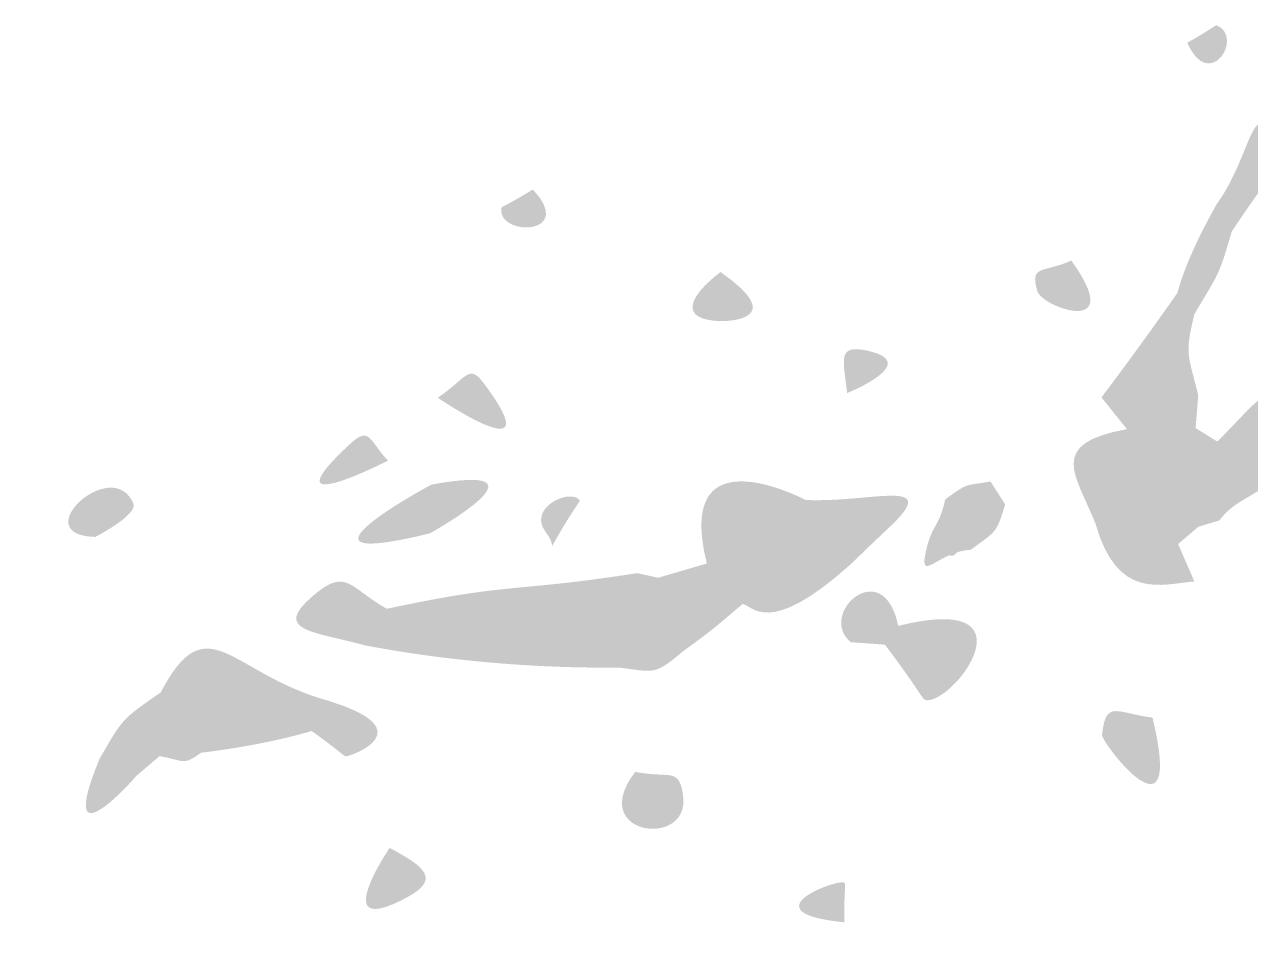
# Model space of a CAD drawing. Header units: millimetres. Extents: x 1061 to 1250, y 28 to 134.
# Drawn here: x 1061.05 to 1070.76, y 59.8 to 67.04 of the extents above; entities that cross this region are included whole.
import ezdxf

# ---------------------------------------------------------------- set-up
doc = ezdxf.new("R2010")
doc.units = ezdxf.units.MM

msp = doc.modelspace()

# ---------------------------------------------------------------- hatches: boundary and pattern name
at = {"true_color": 0x080808, "transparency": 33554687}
h = msp.add_hatch(color=18, dxfattribs=at)
edge = h.paths.add_edge_path(flags=0)
edge.add_spline(control_points=[(1070.2623, 66.8933), (1070.5016, 67.0292), (1070.4815, 67.0381), (1070.5016, 67.0292), (1070.7114, 66.9359), (1070.4378, 66.4969), (1070.2623, 66.8933)], knot_values=[0, 0, 0, 0, 1, 1, 1, 2, 2, 2, 2], degree=3, periodic=1)
h = msp.add_hatch(color=18, dxfattribs=at)
edge = h.paths.add_edge_path(flags=0)
edge.add_spline(control_points=[(1070.4927, 65.612), (1070.7884, 66.0191), (1070.7694, 66.534), (1070.9944, 66.0854), (1071.0568, 65.961), (1070.9912, 65.9668), (1070.6151, 65.4), (1070.6151, 65.4), (1070.4927, 65.612), (1070.4927, 65.612)], knot_values=[0, 0, 0, 0, 1, 1, 1, 2, 2, 2, 3, 3, 3, 3], degree=3, periodic=1)
h = msp.add_hatch(color=18, dxfattribs=at)
edge = h.paths.add_edge_path(flags=0)
edge.add_spline(control_points=[(1065.0802, 65.7323), (1065.4221, 65.3724), (1064.8136, 65.3554), (1064.8287, 65.5787), (1064.8303, 65.6024), (1064.8287, 65.5787), (1065.0802, 65.7323)], knot_values=[0, 0, 0, 0, 1, 1, 1, 2, 2, 2, 2], degree=3, periodic=1)
h = msp.add_hatch(color=18, dxfattribs=at)
edge = h.paths.add_edge_path(flags=0)
edge.add_spline(control_points=[(1070.4927, 65.612), (1070.4927, 65.612), (1070.6151, 65.4), (1070.6151, 65.4), (1070.5082, 65.0294), (1070.5025, 65.0592), (1070.3193, 64.7459), (1070.3193, 64.7459), (1070.1861, 64.9161), (1070.1861, 64.9161), (1070.2012, 64.9751), (1070.255, 65.1861), (1070.4927, 65.612)], knot_values=[0, 0, 0, 0, 1, 1, 1, 2, 2, 2, 3, 3, 3, 4, 4, 4, 4], degree=3, periodic=1)
h = msp.add_hatch(color=18, dxfattribs=at)
edge = h.paths.add_edge_path(flags=0)
edge.add_spline(control_points=[(1069.3441, 65.1705), (1069.7884, 64.557), (1069.1152, 64.8006), (1069.0766, 64.9259), (1069.0101, 65.142), (1069.1268, 65.07), (1069.3441, 65.1705)], knot_values=[0, 0, 0, 0, 1, 1, 1, 2, 2, 2, 2], degree=3, periodic=1)
h = msp.add_hatch(color=18, dxfattribs=at)
edge = h.paths.add_edge_path(flags=0)
edge.add_spline(control_points=[(1066.566, 65.0798), (1067.1288, 64.6888), (1066.5919, 64.6895), (1066.5612, 64.6908), (1066.2438, 64.7034), (1066.3009, 64.8746), (1066.566, 65.0798)], knot_values=[0, 0, 0, 0, 1, 1, 1, 2, 2, 2, 2], degree=3, periodic=1)
h = msp.add_hatch(color=18, dxfattribs=at)
edge = h.paths.add_edge_path(flags=0)
edge.add_spline(control_points=[(1070.1861, 64.9161), (1070.1861, 64.9161), (1070.3193, 64.7459), (1070.3193, 64.7459), (1070.2406, 64.4198), (1070.2684, 64.4403), (1070.3495, 64.1033), (1070.3495, 64.1033), (1070.3289, 63.8446), (1070.3289, 63.8446), (1070.3289, 63.8446), (1069.7847, 63.8362), (1069.7847, 63.8362), (1069.7847, 63.8362), (1069.5832, 64.0875), (1069.5832, 64.0875), (1069.8451, 64.4313), (1070.1389, 64.849), (1070.1861, 64.9161)], knot_values=[0, 0, 0, 0, 1, 1, 1, 2, 2, 2, 3, 3, 3, 4, 4, 4, 5, 5, 5, 6, 6, 6, 6], degree=3, periodic=1)
h = msp.add_hatch(color=18, dxfattribs=at)
edge = h.paths.add_edge_path(flags=0)
edge.add_spline(control_points=[(1067.5685, 64.1215), (1067.5413, 64.3866), (1067.4828, 64.512), (1067.7369, 64.4554), (1068.154, 64.3625), (1067.5959, 64.1328), (1067.5685, 64.1215)], knot_values=[0, 0, 0, 0, 1, 1, 1, 2, 2, 2, 2], degree=3, periodic=1)
h = msp.add_hatch(color=18, dxfattribs=at)
edge = h.paths.add_edge_path(flags=0)
edge.add_spline(control_points=[(1064.3268, 64.0844), (1064.5567, 64.2397), (1064.5722, 64.3583), (1064.69, 64.2011), (1065.2358, 63.4727), (1064.3521, 64.0674), (1064.3268, 64.0844)], knot_values=[0, 0, 0, 0, 1, 1, 1, 2, 2, 2, 2], degree=3, periodic=1)
h = msp.add_hatch(color=18, dxfattribs=at)
edge = h.paths.add_edge_path(flags=0)
edge.add_spline(control_points=[(1070.9442, 64.151), (1071.4997, 63.858), (1071.4586, 63.8076), (1071.5076, 63.786), (1071.2555, 63.6224), (1071.2798, 63.6377), (1071.016, 63.4623), (1070.6445, 63.2322), (1070.6383, 63.2561), (1070.5141, 63.113), (1070.5141, 63.113), (1070.3495, 63.0628), (1070.3495, 63.0628), (1070.3495, 63.0628), (1070.1906, 62.9266), (1070.1906, 62.9266), (1070.149, 62.9519), (1069.8769, 63.1177), (1069.6821, 63.2611), (1069.7804, 63.2857), (1069.7781, 63.4728), (1069.8763, 63.4974), (1070.0731, 63.5465), (1070.4978, 62.9333), (1070.5009, 63.7378), (1070.7754, 64.0148), (1070.7449, 64.0113), (1070.9442, 64.151)], knot_values=[0, 0, 0, 0, 1, 1, 1, 2, 2, 2, 3, 3, 3, 4, 4, 4, 5, 5, 5, 6, 6, 6, 7, 7, 7, 8, 8, 8, 9, 9, 9, 9], degree=3, periodic=1)
h = msp.add_hatch(color=18, dxfattribs=at)
edge = h.paths.add_edge_path(flags=0)
edge.add_spline(control_points=[(1063.9329, 63.587), (1063.9095, 63.5751), (1062.9567, 63.0933), (1063.6338, 63.7203), (1063.7897, 63.8646), (1063.7835, 63.7437), (1063.9329, 63.587)], knot_values=[0, 0, 0, 0, 1, 1, 1, 2, 2, 2, 2], degree=3, periodic=1)
h = msp.add_hatch(color=18, dxfattribs=at)
edge = h.paths.add_edge_path(flags=0)
edge.add_spline(control_points=[(1067.2412, 63.2754), (1067.3855, 62.9812), (1067.4517, 63.0449), (1067.5939, 62.7638), (1066.9345, 62.1723), (1066.8182, 62.4486), (1066.7409, 62.4518), (1066.7409, 62.4518), (1066.4579, 62.7728), (1066.4579, 62.7728), (1066.1994, 63.8018), (1067.1748, 63.309), (1067.2412, 63.2754)], knot_values=[0, 0, 0, 0, 1, 1, 1, 2, 2, 2, 3, 3, 3, 4, 4, 4, 4], degree=3, periodic=1)
h = msp.add_hatch(color=18, dxfattribs=at)
edge = h.paths.add_edge_path(flags=0)
edge.add_spline(control_points=[(1070.3289, 63.8446), (1070.3289, 63.8446), (1070.5009, 63.7378), (1070.5009, 63.7378), (1070.4978, 62.9333), (1070.0731, 63.5465), (1069.8763, 63.4974), (1069.7781, 63.4728), (1069.7804, 63.2857), (1069.6821, 63.2611), (1069.6821, 63.2611), (1069.536, 63.0887), (1069.536, 63.0887), (1069.3772, 63.482), (1069.1509, 63.7207), (1069.7847, 63.8362), (1069.7847, 63.8362), (1070.3289, 63.8446), (1070.3289, 63.8446)], knot_values=[0, 0, 0, 0, 1, 1, 1, 2, 2, 2, 3, 3, 3, 4, 4, 4, 5, 5, 5, 6, 6, 6, 6], degree=3, periodic=1)
h = msp.add_hatch(color=18, dxfattribs=at)
edge = h.paths.add_edge_path(flags=0)
edge.add_spline(control_points=[(1061.6152, 62.9832), (1061.0542, 62.9956), (1061.7528, 63.637), (1061.9161, 63.2475), (1061.9522, 63.1613), (1061.6435, 62.9981), (1061.6152, 62.9832)], knot_values=[0, 0, 0, 0, 1, 1, 1, 2, 2, 2, 2], degree=3, periodic=1)
h = msp.add_hatch(color=18, dxfattribs=at)
edge = h.paths.add_edge_path(flags=0)
edge.add_spline(control_points=[(1064.2798, 63.3979), (1065.2818, 63.5802), (1064.2911, 63.0263), (1064.2644, 63.0113), (1064.2644, 63.0113), (1064.2798, 63.3979), (1064.2798, 63.3979)], knot_values=[0, 0, 0, 0, 1, 1, 1, 2, 2, 2, 2], degree=3, periodic=1)
h = msp.add_hatch(color=18, dxfattribs=at)
edge = h.paths.add_edge_path(flags=0)
edge.add_spline(control_points=[(1067.2412, 63.2754), (1067.7595, 63.2525), (1068.33, 63.4604), (1067.9018, 63.0581), (1067.7428, 62.9087), (1067.7596, 62.9222), (1067.5939, 62.7638), (1067.4517, 63.0449), (1067.3855, 62.9812), (1067.2412, 63.2754)], knot_values=[0, 0, 0, 0, 1, 1, 1, 2, 2, 2, 3, 3, 3, 3], degree=3, periodic=1)
h = msp.add_hatch(color=18, dxfattribs=at)
edge = h.paths.add_edge_path(flags=0)
edge.add_spline(control_points=[(1068.7044, 63.4213), (1068.7044, 63.4213), (1068.8207, 63.241), (1068.8207, 63.241), (1068.7523, 63.0132), (1068.7508, 63.03), (1068.5473, 62.881), (1068.4669, 62.9939), (1068.4328, 62.7605), (1068.3635, 62.8576), (1068.344, 62.885), (1068.3635, 62.8576), (1068.3456, 63.2793), (1068.5257, 63.4133), (1068.5014, 63.3879), (1068.7044, 63.4213)], knot_values=[0, 0, 0, 0, 1, 1, 1, 2, 2, 2, 3, 3, 3, 4, 4, 4, 5, 5, 5, 5], degree=3, periodic=1)
h = msp.add_hatch(color=18, dxfattribs=at)
edge = h.paths.add_edge_path(flags=0)
edge.add_spline(control_points=[(1064.2798, 63.3979), (1064.2798, 63.3979), (1064.2644, 63.0113), (1064.2644, 63.0113), (1062.9928, 62.6999), (1064.2512, 63.3869), (1064.2798, 63.3979)], knot_values=[0, 0, 0, 0, 1, 1, 1, 2, 2, 2, 2], degree=3, periodic=1)
h = msp.add_hatch(color=18, dxfattribs=at)
edge = h.paths.add_edge_path(flags=0)
edge.add_spline(control_points=[(1065.2326, 62.911), (1065.2316, 62.9842), (1065.1458, 63.0387), (1065.1448, 63.112), (1065.1426, 63.2612), (1065.377, 63.3439), (1065.4421, 63.2831), (1065.4669, 63.2599), (1065.4421, 63.2831), (1065.2326, 62.911)], knot_values=[0, 0, 0, 0, 1, 1, 1, 2, 2, 2, 3, 3, 3, 3], degree=3, periodic=1)
h = msp.add_hatch(color=18, dxfattribs=at)
edge = h.paths.add_edge_path(flags=0)
edge.add_spline(control_points=[(1068.381, 62.8392), (1068.3994, 62.8473), (1068.4189, 62.8548), (1068.4393, 62.8612), (1068.421, 62.8403), (1068.4026, 62.8242), (1068.381, 62.8392)], knot_values=[0, 0, 0, 0, 1, 1, 1, 2, 2, 2, 2], degree=3, periodic=1)
edge = h.paths.add_edge_path(flags=0)
edge.add_spline(control_points=[(1068.381, 62.8392), (1068.2305, 62.7733), (1068.1495, 62.6721), (1068.1919, 62.8648), (1068.2416, 63.0907), (1068.2944, 63.0468), (1068.3456, 63.2793), (1068.3635, 62.8576), (1068.344, 62.885), (1068.3635, 62.8576), (1068.3696, 62.8491), (1068.3754, 62.8431), (1068.381, 62.8392)], knot_values=[0, 0, 0, 0, 1, 1, 1, 2, 2, 2, 3, 3, 3, 4, 4, 4, 4], degree=3, periodic=1)
edge = h.paths.add_edge_path(flags=0)
edge.add_spline(control_points=[(1068.4393, 62.8612), (1068.4703, 62.8966), (1068.5012, 62.9457), (1068.5473, 62.881), (1068.5091, 62.8793), (1068.4729, 62.8718), (1068.4393, 62.8612)], knot_values=[0, 0, 0, 0, 1, 1, 1, 2, 2, 2, 2], degree=3, periodic=1)
h = msp.add_hatch(color=18, dxfattribs=at)
edge = h.paths.add_edge_path(flags=0)
edge.add_spline(control_points=[(1069.6821, 63.2611), (1069.8769, 63.1177), (1070.149, 62.9519), (1070.1906, 62.9266), (1070.1906, 62.9266), (1070.3185, 62.631), (1070.3185, 62.631), (1070.062, 62.6084), (1069.7079, 62.4765), (1069.536, 63.0887), (1069.536, 63.0887), (1069.6821, 63.2611), (1069.6821, 63.2611)], knot_values=[0, 0, 0, 0, 1, 1, 1, 2, 2, 2, 3, 3, 3, 4, 4, 4, 4], degree=3, periodic=1)
h = msp.add_hatch(color=18, dxfattribs=at)
edge = h.paths.add_edge_path(flags=0)
edge.add_spline(control_points=[(1066.4579, 62.7728), (1066.4579, 62.7728), (1066.7409, 62.4518), (1066.7409, 62.4518), (1066.5016, 62.2511), (1066.5232, 62.2627), (1066.265, 62.0744), (1066.2298, 62.1249), (1065.8396, 62.8449), (1065.7569, 61.9496), (1065.5957, 61.9476), (1064.7301, 61.9367), (1063.7493, 62.1254), (1063.7493, 62.1254), (1063.9239, 62.4145), (1063.9239, 62.4145), (1064.9117, 62.6262), (1064.8997, 62.5404), (1065.9076, 62.6965), (1065.9076, 62.6965), (1066.0721, 62.66), (1066.0721, 62.66), (1066.0721, 62.66), (1066.4579, 62.7728), (1066.4579, 62.7728)], knot_values=[0, 0, 0, 0, 1, 1, 1, 2, 2, 2, 3, 3, 3, 4, 4, 4, 5, 5, 5, 6, 6, 6, 7, 7, 7, 8, 8, 8, 8], degree=3, periodic=1)
h = msp.add_hatch(color=18, dxfattribs=at)
edge = h.paths.add_edge_path(flags=0)
edge.add_spline(control_points=[(1066.265, 62.0744), (1066.0351, 61.8795), (1066.0397, 61.9173), (1065.7569, 61.9496), (1065.8396, 62.8449), (1066.2298, 62.1249), (1066.265, 62.0744)], knot_values=[0, 0, 0, 0, 1, 1, 1, 2, 2, 2, 2], degree=3, periodic=1)
h = msp.add_hatch(color=18, dxfattribs=at)
edge = h.paths.add_edge_path(flags=0)
edge.add_spline(control_points=[(1067.9734, 62.2791), (1067.9734, 62.2791), (1067.8681, 62.1304), (1067.8681, 62.1304), (1067.8681, 62.1304), (1067.597, 62.1502), (1067.597, 62.1502), (1067.3289, 62.3764), (1067.8578, 62.8514), (1067.9734, 62.2791)], knot_values=[0, 0, 0, 0, 1, 1, 1, 2, 2, 2, 3, 3, 3, 3], degree=3, periodic=1)
h = msp.add_hatch(color=18, dxfattribs=at)
edge = h.paths.add_edge_path(flags=0)
edge.add_spline(control_points=[(1063.9239, 62.4145), (1063.9239, 62.4145), (1063.7493, 62.1254), (1063.7493, 62.1254), (1063.3442, 62.2366), (1063.0106, 62.2376), (1063.3391, 62.5174), (1063.6082, 62.7466), (1063.6241, 62.5805), (1063.9239, 62.4145)], knot_values=[0, 0, 0, 0, 1, 1, 1, 2, 2, 2, 3, 3, 3, 3], degree=3, periodic=1)
h = msp.add_hatch(color=18, dxfattribs=at)
edge = h.paths.add_edge_path(flags=0)
edge.add_spline(control_points=[(1067.9734, 62.2791), (1069.0668, 62.5525), (1068.4345, 61.6868), (1068.2022, 61.6907), (1068.1584, 61.6914), (1068.1775, 61.7232), (1067.8681, 62.1304), (1067.8681, 62.1304), (1067.9734, 62.2791), (1067.9734, 62.2791)], knot_values=[0, 0, 0, 0, 1, 1, 1, 2, 2, 2, 3, 3, 3, 3], degree=3, periodic=1)
h = msp.add_hatch(color=18, dxfattribs=at)
edge = h.paths.add_edge_path(flags=0)
edge.add_spline(control_points=[(1062.1327, 61.7525), (1062.5059, 62.4624), (1062.683, 61.8971), (1063.4652, 61.6853), (1063.4652, 61.6853), (1063.3286, 61.4469), (1063.3286, 61.4469), (1062.9422, 61.3336), (1062.5229, 61.2835), (1062.452, 61.275), (1062.3095, 61.5258), (1062.286, 61.4716), (1062.1327, 61.7525)], knot_values=[0, 0, 0, 0, 1, 1, 1, 2, 2, 2, 3, 3, 3, 4, 4, 4, 4], degree=3, periodic=1)
h = msp.add_hatch(color=18, dxfattribs=at)
edge = h.paths.add_edge_path(flags=0)
edge.add_spline(control_points=[(1062.1327, 61.7525), (1062.286, 61.4716), (1062.3095, 61.5258), (1062.452, 61.275), (1062.3015, 61.1676), (1062.3181, 61.215), (1062.1237, 61.2486), (1062.1237, 61.2486), (1061.9343, 61.0875), (1061.9343, 61.0875), (1061.9343, 61.0875), (1061.6481, 61.2267), (1061.6481, 61.2267), (1061.8335, 61.5459), (1061.8169, 61.5337), (1062.1327, 61.7525)], knot_values=[0, 0, 0, 0, 1, 1, 1, 2, 2, 2, 3, 3, 3, 4, 4, 4, 5, 5, 5, 5], degree=3, periodic=1)
h = msp.add_hatch(color=18, dxfattribs=at)
edge = h.paths.add_edge_path(flags=0)
edge.add_spline(control_points=[(1063.4652, 61.6853), (1064.2187, 61.4527), (1063.6417, 61.251), (1063.6055, 61.2477), (1063.5784, 61.2453), (1063.6055, 61.2477), (1063.3286, 61.4469), (1063.3286, 61.4469), (1063.4652, 61.6853), (1063.4652, 61.6853)], knot_values=[0, 0, 0, 0, 1, 1, 1, 2, 2, 2, 3, 3, 3, 3], degree=3, periodic=1)
h = msp.add_hatch(color=18, dxfattribs=at)
edge = h.paths.add_edge_path(flags=0)
edge.add_spline(control_points=[(1069.9874, 61.5534), (1070.2451, 60.4906), (1069.582, 61.3566), (1069.5878, 61.4153), (1069.6161, 61.703), (1069.7096, 61.5861), (1069.9874, 61.5534)], knot_values=[0, 0, 0, 0, 1, 1, 1, 2, 2, 2, 2], degree=3, periodic=1)
h = msp.add_hatch(color=18, dxfattribs=at)
edge = h.paths.add_edge_path(flags=0)
edge.add_spline(control_points=[(1061.6481, 61.2267), (1061.6481, 61.2267), (1061.9343, 61.0875), (1061.9343, 61.0875), (1061.9216, 61.0653), (1061.2929, 60.3641), (1061.6481, 61.2267)], knot_values=[0, 0, 0, 0, 1, 1, 1, 2, 2, 2, 2], degree=3, periodic=1)
h = msp.add_hatch(color=18, dxfattribs=at)
edge = h.paths.add_edge_path(flags=0)
edge.add_spline(control_points=[(1065.8917, 61.1241), (1066.168, 61.0682), (1066.2407, 61.1666), (1066.2703, 60.9299), (1066.3224, 60.5131), (1065.5001, 60.6215), (1065.8917, 61.1241)], knot_values=[0, 0, 0, 0, 1, 1, 1, 2, 2, 2, 2], degree=3, periodic=1)
h = msp.add_hatch(color=18, dxfattribs=at)
edge = h.paths.add_edge_path(flags=0)
edge.add_spline(control_points=[(1063.9459, 60.522), (1064.2322, 60.3695), (1064.3497, 60.2726), (1064.0769, 60.1272), (1063.4581, 59.7974), (1063.9274, 60.4945), (1063.9459, 60.522)], knot_values=[0, 0, 0, 0, 1, 1, 1, 2, 2, 2, 2], degree=3, periodic=1)
h = msp.add_hatch(color=18, dxfattribs=at)
edge = h.paths.add_edge_path(flags=0)
edge.add_spline(control_points=[(1067.5457, 59.9332), (1066.765, 60.0118), (1067.5001, 60.2813), (1067.5449, 60.2462), (1067.5645, 60.2309), (1067.5449, 60.2462), (1067.5457, 59.9332)], knot_values=[0, 0, 0, 0, 1, 1, 1, 2, 2, 2, 2], degree=3, periodic=1)

doc.saveas('drawing.dxf')
